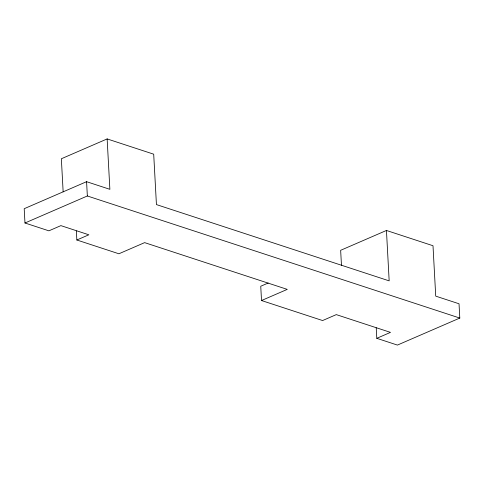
<?xml version="1.0" encoding="UTF-8"?>
<svg xmlns="http://www.w3.org/2000/svg" width="484" height="484" viewBox="0 0 484 484"><rect width="100%" height="100%" fill="white"/><g stroke="black" fill="none" stroke-linecap="round" stroke-linejoin="round"><path stroke-width="0.73" d="M341.468 265.347L340.651 250.307L386.444 230.469L389.172 280.871L156.435 204.587L153.7 154.184L107.145 138.92L61.353 158.758L63.15 191.858M107.145 138.92L109.874 189.323L86.575 181.688L24.2 208.707L24.974 222.997L48.884 230.832L60.893 225.629L88.856 234.794L76.847 239.997L76.357 230.971M24.974 222.997L87.35 195.978L459.8 318.061L459.026 303.771L435.727 296.135L432.999 245.733L386.444 230.469M268.197 283.013L260.743 286.244L261.517 300.528L322.598 320.547L336.289 314.618L390.479 332.381L376.788 338.316L376.219 327.783M261.517 300.528L287.26 289.384L144.631 242.629L118.895 253.779L76.847 239.997M459.8 318.061L397.424 345.08L376.788 338.316M86.575 181.688L87.35 195.978"/></g></svg>
